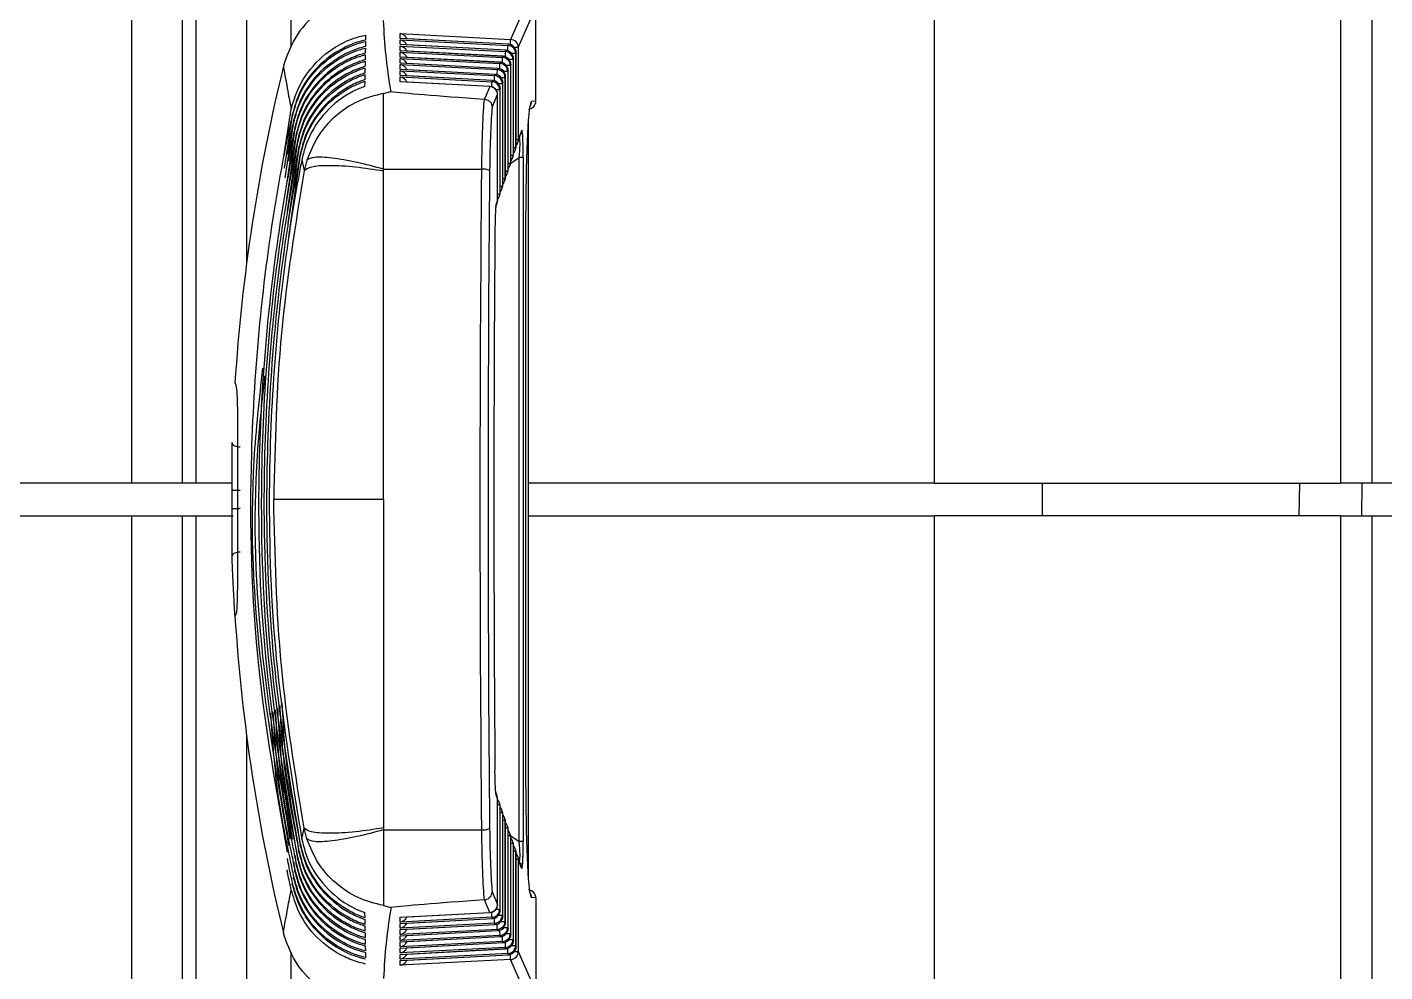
# Model space of a CAD drawing. Extents: x 17.1 to 113.1, y 3.8 to 84.5.
# Drawn here: x 26.634 to 28.306, y 35.275 to 36.438 of the extents above; entities that cross this region are included whole.
import ezdxf

# ---------------------------------------------------------------- set-up
doc = ezdxf.new("R2010")
doc.units = 0
doc.header["$MEASUREMENT"] = 0
doc.layers.add('OBJECT', color=7, linetype='CONTINUOUS')

msp = doc.modelspace()

# ---------------------------------------------------------------- linework, layer by layer
at = {"layer": 'OBJECT'}
for p, q in [((26.9045, 37.8159), (26.9045, 36.1473)), ((27.7511, 37.8159), (27.7511, 35.8765)), ((28.2511, 37.7214), (28.2511, 35.8765)), ((26.9593, 36.4131), (26.9593, 37.7065)), ((26.8425, 35.8765), (26.8425, 37.6363)), ((26.8251, 36.8641), (26.8251, 35.8765)), ((26.7632, 35.8765), (26.7632, 36.8442)), ((28.2904, 35.8765), (28.2904, 36.5321)), ((27.2511, 36.472), (27.2295, 36.4229)), ((27.239, 36.413), (27.2606, 36.4621)), ((27.2606, 36.347), (27.2606, 36.462)), ((27.0936, 36.43), (27.2295, 36.4229)), ((27.0936, 36.4241), (27.0936, 36.43)), ((27.2269, 36.4169), (27.0936, 36.4241)), ((27.0936, 36.4224), (27.2263, 36.4155)), ((27.0936, 36.4165), (27.0936, 36.4224)), ((27.2236, 36.4095), (27.0936, 36.4165)), ((27.0936, 36.4147), (27.223, 36.4081)), ((27.0936, 36.4088), (27.0936, 36.4147)), ((27.2203, 36.402), (27.0936, 36.4088)), ((27.2269, 36.417), (27.0948, 36.4241)), ((27.2236, 36.4095), (27.0948, 36.4165)), ((27.2204, 36.4021), (27.0948, 36.4089)), ((27.223, 36.4081), (27.2227, 36.4017)), ((27.223, 36.4081), (27.2236, 36.4095)), ((27.2236, 36.4095), (27.2236, 36.4095)), ((27.2263, 36.4155), (27.2269, 36.4169)), ((27.2269, 36.4169), (27.2269, 36.417)), ((27.239, 36.413), (27.2343, 36.413)), ((27.239, 36.413), (27.239, 36.2992)), ((27.0936, 36.4071), (27.2197, 36.4006)), ((27.0936, 36.4012), (27.0936, 36.4071)), ((27.2171, 36.3946), (27.0936, 36.4012)), ((27.0936, 36.3995), (27.2164, 36.3932)), ((27.0936, 36.3936), (27.0936, 36.3995)), ((27.2138, 36.3871), (27.0936, 36.3936)), ((27.0936, 36.3919), (27.2132, 36.3857)), ((27.0936, 36.386), (27.0936, 36.3919)), ((27.2171, 36.3947), (27.0948, 36.4012)), ((27.2138, 36.3872), (27.0948, 36.3936)), ((27.2164, 36.3932), (27.2171, 36.3946)), ((27.2171, 36.3946), (27.2171, 36.3947)), ((27.2197, 36.4006), (27.2203, 36.402)), ((27.2203, 36.402), (27.2204, 36.4021)), ((27.2325, 36.3981), (27.2278, 36.3981)), ((27.2298, 36.3921), (27.2292, 36.3907)), ((27.2298, 36.2724), (27.2298, 36.3921)), ((27.2298, 36.2724), (27.2298, 36.3921)), ((27.2298, 36.3921), (27.2298, 36.3921)), ((27.2357, 36.4056), (27.2311, 36.4056)), ((27.2331, 36.3995), (27.2325, 36.3981)), ((27.2325, 36.3981), (27.2325, 36.2802)), ((27.2331, 36.282), (27.2331, 36.3995)), ((27.2331, 36.282), (27.2331, 36.3995)), ((27.2331, 36.3995), (27.2331, 36.3995)), ((27.2363, 36.407), (27.2357, 36.4056)), ((27.2357, 36.4056), (27.2357, 36.2897)), ((27.2363, 36.2915), (27.2363, 36.407)), ((27.2364, 36.407), (27.2363, 36.407)), ((27.2364, 36.2915), (27.2364, 36.407)), ((26.9497, 36.3899), (26.9497, 36.3898)), ((27.2105, 36.3797), (27.0936, 36.386)), ((27.0936, 36.3843), (27.2099, 36.3783)), ((27.0936, 36.3784), (27.0936, 36.3843)), ((27.2072, 36.3723), (27.0936, 36.3784)), ((27.0936, 36.3767), (27.2066, 36.3708)), ((27.0936, 36.3708), (27.0936, 36.3767)), ((27.2105, 36.3798), (27.0948, 36.386)), ((27.2073, 36.3723), (27.0948, 36.3784)), ((27.2099, 36.3783), (27.2105, 36.3797)), ((27.2105, 36.3797), (27.2105, 36.3798)), ((27.2132, 36.3857), (27.2138, 36.3871)), ((27.2138, 36.3871), (27.2138, 36.3872)), ((27.2226, 36.3758), (27.218, 36.3758)), ((27.2259, 36.3833), (27.2213, 36.3833)), ((27.2233, 36.3772), (27.2226, 36.3758)), ((27.2226, 36.3758), (27.2226, 36.2516)), ((27.2233, 36.2534), (27.2233, 36.3772)), ((27.2233, 36.2534), (27.2233, 36.3772)), ((27.2233, 36.3772), (27.2233, 36.3772)), ((27.2292, 36.3907), (27.2245, 36.3907)), ((27.2265, 36.3847), (27.2259, 36.3833)), ((27.2259, 36.3833), (27.2259, 36.2611)), ((27.2265, 36.2629), (27.2265, 36.3847)), ((27.2265, 36.2629), (27.2265, 36.3847)), ((27.2265, 36.3847), (27.2265, 36.3847)), ((27.2292, 36.3907), (27.2292, 36.2706)), ((27.0731, 36.3565), (27.0822, 36.3588)), ((27.204, 36.3648), (27.0936, 36.3708)), ((27.204, 36.3649), (27.0948, 36.3708)), ((27.204, 36.3648), (27.1972, 36.3494)), ((27.204, 36.3649), (27.204, 36.3648)), ((27.2066, 36.3708), (27.2072, 36.3723)), ((27.2072, 36.3723), (27.2073, 36.3723)), ((27.2161, 36.3609), (27.2115, 36.3609)), ((27.2194, 36.3684), (27.2147, 36.3684)), ((27.2167, 36.3624), (27.2161, 36.3609)), ((27.2161, 36.3609), (27.2161, 36.2326)), ((27.2167, 36.2344), (27.2167, 36.3624)), ((27.2167, 36.2344), (27.2167, 36.3624)), ((27.2167, 36.3624), (27.2167, 36.3624)), ((27.22, 36.3698), (27.2194, 36.3684)), ((27.2194, 36.3684), (27.2194, 36.2421)), ((27.22, 36.2439), (27.22, 36.3698)), ((27.22, 36.2439), (27.22, 36.3698)), ((27.22, 36.3698), (27.22, 36.3698)), ((27.1972, 36.3494), (27.1968, 36.3494)), ((27.2067, 36.3397), (27.2134, 36.3549)), ((27.2134, 36.2249), (27.2134, 36.3549)), ((27.2135, 36.3549), (27.2134, 36.3549)), ((27.2135, 36.2249), (27.2135, 36.3549)), ((27.2606, 36.347), (27.2553, 36.3466)), ((27.2606, 36.347), (27.2606, 36.347)), ((26.9499, 36.2761), (26.9594, 36.3369)), ((26.951, 36.2644), (26.961, 36.3289)), ((26.9607, 36.3305), (26.961, 36.3289)), ((27.2514, 35.3888), (27.2514, 36.3242)), ((26.9521, 36.2523), (26.9626, 36.3209)), ((26.9531, 36.2397), (26.9642, 36.3129)), ((26.9623, 36.3225), (26.9626, 36.3209)), ((26.9639, 36.3145), (26.9642, 36.3129)), ((27.2429, 36.3104), (27.239, 36.2992)), ((26.9541, 36.2263), (26.9659, 36.3049)), ((26.955, 36.212), (26.9676, 36.2969)), ((26.9656, 36.3065), (26.9659, 36.3049)), ((26.9672, 36.2985), (26.9676, 36.2969)), ((27.2357, 36.2897), (27.2363, 36.2915)), ((27.2363, 36.2915), (27.2364, 36.2915)), ((27.239, 36.2992), (27.2364, 36.2992)), ((27.2385, 36.296), (27.2423, 36.3072)), ((26.9557, 36.1967), (26.9693, 36.2889)), ((26.9563, 36.1799), (26.971, 36.2809)), ((26.9689, 36.2905), (26.9693, 36.2889)), ((26.9706, 36.2825), (26.971, 36.2809)), ((26.9724, 36.2745), (26.9754, 36.2612)), ((26.9787, 36.2743), (26.9754, 36.2612)), ((27.2297, 36.2707), (27.24, 36.2774)), ((27.2298, 36.2802), (27.2325, 36.2802)), ((27.2319, 36.2769), (27.2325, 36.2787)), ((27.2325, 36.2802), (27.2331, 36.282)), ((27.2331, 36.2897), (27.2357, 36.2897)), ((27.2331, 36.282), (27.2331, 36.282)), ((27.2352, 36.2864), (27.2358, 36.2882)), ((27.24, 35.4355), (27.24, 36.2774)), ((27.245, 36.2774), (27.24, 36.2774)), ((27.245, 36.2774), (27.245, 35.4355)), ((27.0731, 36.2607), (27.0731, 36.2632)), ((27.0731, 36.2632), (27.1937, 36.2632)), ((27.2233, 36.2611), (27.2259, 36.2611)), ((27.2254, 36.2579), (27.226, 36.2597)), ((27.2259, 36.2611), (27.2265, 36.2629)), ((27.2265, 36.2706), (27.2292, 36.2706)), ((27.2265, 36.2629), (27.2265, 36.2629)), ((27.2287, 36.2674), (27.2293, 36.2692)), ((27.2292, 36.2706), (27.2298, 36.2724)), ((27.2298, 36.2724), (27.2298, 36.2724)), ((27.2167, 36.2421), (27.2194, 36.2421)), ((27.2188, 36.2388), (27.2195, 36.2407)), ((27.2194, 36.2421), (27.22, 36.2439)), ((27.22, 36.2516), (27.2226, 36.2516)), ((27.22, 36.2439), (27.22, 36.2439)), ((27.2221, 36.2483), (27.2227, 36.2502)), ((27.2226, 36.2516), (27.2233, 36.2534)), ((27.2233, 36.2534), (27.2233, 36.2534)), ((27.2134, 36.2249), (27.2118, 36.22)), ((27.2135, 36.2249), (27.2134, 36.2249)), ((27.2135, 36.2326), (27.2161, 36.2326)), ((27.2156, 36.2293), (27.2162, 36.2311)), ((27.2161, 36.2326), (27.2167, 36.2344)), ((27.2167, 36.2344), (27.2167, 36.2344)), ((27.2112, 36.2168), (27.2129, 36.2216)), ((27.2482, 35.5015), (27.2482, 36.2115)), ((27.2482, 35.5015), (27.2482, 36.2115)), ((27.2482, 36.2115), (27.2482, 36.2115)), ((26.8902, 35.9999), (26.8902, 35.9999)), ((26.7632, 35.8765), (26.5569, 35.8765)), ((26.8425, 35.8765), (26.8251, 35.8765)), ((27.7511, 35.8765), (27.2514, 35.8765)), ((27.8844, 35.8365), (27.8845, 35.8765)), ((28.2004, 35.8365), (28.2011, 35.8765)), ((28.2904, 35.8765), (28.2511, 35.8765)), ((28.2777, 35.8365), (28.278, 35.8765)), ((26.8866, 35.8687), (26.8866, 35.8687)), ((26.8866, 35.8443), (26.8866, 35.8443)), ((26.5569, 35.8365), (26.7632, 35.8365)), ((26.7632, 34.8688), (26.7632, 35.8365)), ((26.8251, 35.8365), (26.8251, 34.8488)), ((26.8251, 35.8365), (26.8425, 35.8365)), ((26.8425, 34.0767), (26.8425, 35.8365)), ((27.2514, 35.8365), (27.7511, 35.8365)), ((27.7511, 35.8365), (27.7511, 33.897)), ((28.2511, 35.8365), (28.2511, 33.9916)), ((28.2511, 35.8365), (28.2904, 35.8365)), ((28.2904, 35.1808), (28.2904, 35.8365)), ((26.8902, 35.7131), (26.8902, 35.7131)), ((26.9045, 35.5657), (26.9045, 33.897)), ((27.2129, 35.4913), (27.2112, 35.4962)), ((27.2134, 35.4881), (27.2118, 35.4929)), ((27.2482, 35.5015), (27.2482, 35.5015)), ((27.2134, 35.358), (27.2134, 35.4881)), ((27.2134, 35.4881), (27.2135, 35.4881)), ((27.2135, 35.358), (27.2135, 35.4881)), ((27.2161, 35.4804), (27.2135, 35.4804)), ((27.2162, 35.4818), (27.2156, 35.4837)), ((27.2161, 35.4804), (27.2161, 35.352)), ((27.2167, 35.4786), (27.2161, 35.4804)), ((27.2167, 35.3506), (27.2167, 35.4786)), ((27.2167, 35.3506), (27.2167, 35.4786)), ((27.2167, 35.4786), (27.2167, 35.4786)), ((27.2195, 35.4723), (27.2188, 35.4741)), ((27.2194, 35.4709), (27.2167, 35.4709)), ((27.2194, 35.4709), (27.2194, 35.3446)), ((27.22, 35.4691), (27.2194, 35.4709)), ((27.22, 35.3432), (27.22, 35.4691)), ((27.22, 35.3432), (27.22, 35.4691)), ((27.22, 35.4691), (27.22, 35.4691)), ((27.2226, 35.4614), (27.22, 35.4614)), ((27.2227, 35.4628), (27.2221, 35.4646)), ((27.2226, 35.4614), (27.2226, 35.3371)), ((27.2233, 35.4595), (27.2226, 35.4614)), ((27.2233, 35.3357), (27.2233, 35.4595)), ((27.2233, 35.3357), (27.2233, 35.4595)), ((27.2233, 35.4595), (27.2233, 35.4595)), ((27.226, 35.4533), (27.2254, 35.4551)), ((26.9724, 35.4385), (26.9754, 35.4518)), ((26.9787, 35.4386), (26.9754, 35.4518)), ((27.0731, 35.4522), (27.0731, 35.4498)), ((27.0731, 35.4498), (27.1937, 35.4498)), ((27.2259, 35.4518), (27.2233, 35.4518)), ((27.2259, 35.4518), (27.2259, 35.3297)), ((27.2265, 35.45), (27.2259, 35.4518)), ((27.2265, 35.3283), (27.2265, 35.45)), ((27.2265, 35.3283), (27.2265, 35.45)), ((27.2265, 35.45), (27.2265, 35.45)), ((27.2292, 35.4423), (27.2265, 35.4423)), ((27.2293, 35.4438), (27.2287, 35.4456)), ((27.2292, 35.4423), (27.2292, 35.3223)), ((27.2298, 35.4405), (27.2292, 35.4423)), ((27.2297, 35.4423), (27.24, 35.4355)), ((27.2298, 35.3209), (27.2298, 35.4405)), ((27.2298, 35.3209), (27.2298, 35.4405)), ((27.2298, 35.4405), (27.2298, 35.4405)), ((26.9689, 35.4225), (26.9693, 35.4241)), ((26.9706, 35.4305), (26.971, 35.4321)), ((27.2325, 35.4328), (27.2298, 35.4328)), ((27.2325, 35.4343), (27.2319, 35.436)), ((27.2325, 35.4328), (27.2325, 35.3148)), ((27.2331, 35.431), (27.2325, 35.4328)), ((27.2331, 35.3134), (27.2331, 35.431)), ((27.2331, 35.3134), (27.2331, 35.431)), ((27.2331, 35.431), (27.2331, 35.431)), ((27.2357, 35.4233), (27.2331, 35.4233)), ((27.2358, 35.4247), (27.2352, 35.4265)), ((27.2357, 35.4233), (27.2357, 35.3074)), ((27.2363, 35.4215), (27.2357, 35.4233)), ((27.2363, 35.306), (27.2363, 35.4215)), ((27.2364, 35.4215), (27.2363, 35.4215)), ((27.2364, 35.306), (27.2364, 35.4215)), ((27.245, 35.4355), (27.24, 35.4355)), ((26.962, 35.4108), (26.9639, 35.3984)), ((26.9637, 35.4188), (26.9656, 35.4064)), ((26.9656, 35.4064), (26.9659, 35.4081)), ((26.9672, 35.4144), (26.9676, 35.4161)), ((27.2364, 35.4137), (27.239, 35.4137)), ((27.2423, 35.4058), (27.2385, 35.417)), ((27.239, 35.4137), (27.239, 35.2999)), ((27.2429, 35.4025), (27.239, 35.4137)), ((27.2422, 35.4061), (27.2422, 35.4089)), ((26.9623, 35.3904), (26.9626, 35.392)), ((26.9639, 35.3984), (26.9642, 35.4001)), ((26.9607, 35.3824), (26.961, 35.384)), ((27.2067, 35.3733), (27.2134, 35.358)), ((27.0731, 35.3565), (27.0822, 35.3541)), ((27.1972, 35.3636), (27.1968, 35.3635)), ((27.204, 35.3481), (27.1972, 35.3636)), ((27.2134, 35.358), (27.2135, 35.358)), ((27.2606, 35.3659), (27.2553, 35.3664)), ((27.2606, 35.3659), (27.2606, 35.2509)), ((27.2606, 35.3659), (27.2606, 35.3659)), ((27.0936, 35.3422), (27.204, 35.3481)), ((27.0936, 35.3363), (27.0936, 35.3422)), ((27.2066, 35.3421), (27.0936, 35.3363)), ((27.0936, 35.3346), (27.2072, 35.3407)), ((27.0948, 35.3422), (27.204, 35.3481)), ((27.0948, 35.3346), (27.2073, 35.3406)), ((27.204, 35.3481), (27.204, 35.3481)), ((27.2072, 35.3407), (27.2066, 35.3421)), ((27.2073, 35.3406), (27.2072, 35.3407)), ((27.2115, 35.352), (27.2161, 35.352)), ((27.2147, 35.3446), (27.2194, 35.3446)), ((27.2161, 35.352), (27.2167, 35.3506)), ((27.2167, 35.3506), (27.2167, 35.3506)), ((27.2194, 35.3446), (27.22, 35.3432)), ((27.22, 35.3432), (27.22, 35.3432)), ((26.9497, 35.323), (26.9497, 35.3232)), ((27.2099, 35.3347), (27.0936, 35.3287)), ((27.0936, 35.3287), (27.0936, 35.3346)), ((27.0936, 35.327), (27.2105, 35.3333)), ((27.2132, 35.3272), (27.0936, 35.3211)), ((27.0936, 35.3211), (27.0936, 35.327)), ((27.0936, 35.3193), (27.2138, 35.3258)), ((27.0948, 35.3269), (27.2105, 35.3332)), ((27.0948, 35.3193), (27.2138, 35.3257)), ((27.2105, 35.3333), (27.2099, 35.3347)), ((27.2105, 35.3332), (27.2105, 35.3333)), ((27.2138, 35.3258), (27.2132, 35.3272)), ((27.2138, 35.3257), (27.2138, 35.3258)), ((27.218, 35.3371), (27.2226, 35.3371)), ((27.2213, 35.3297), (27.2259, 35.3297)), ((27.2226, 35.3371), (27.2233, 35.3357)), ((27.2233, 35.3357), (27.2233, 35.3357)), ((27.2245, 35.3223), (27.2292, 35.3223)), ((27.2259, 35.3297), (27.2265, 35.3283)), ((27.2265, 35.3283), (27.2265, 35.3283)), ((27.2292, 35.3223), (27.2298, 35.3209)), ((27.2164, 35.3198), (27.0936, 35.3134)), ((27.0936, 35.3134), (27.0936, 35.3193)), ((27.0936, 35.3117), (27.2171, 35.3184)), ((27.2197, 35.3123), (27.0936, 35.3058)), ((27.0936, 35.3058), (27.0936, 35.3117)), ((27.0936, 35.3041), (27.2203, 35.3109)), ((27.223, 35.3049), (27.0936, 35.2982)), ((27.0948, 35.3117), (27.2171, 35.3183)), ((27.0948, 35.3041), (27.2204, 35.3109)), ((27.2171, 35.3184), (27.2164, 35.3198)), ((27.2171, 35.3183), (27.2171, 35.3184)), ((27.2203, 35.3109), (27.2197, 35.3123)), ((27.2204, 35.3109), (27.2203, 35.3109)), ((27.2236, 35.3035), (27.223, 35.3049)), ((27.2278, 35.3148), (27.2325, 35.3148)), ((27.2298, 35.3209), (27.2298, 35.3209)), ((27.2311, 35.3074), (27.2357, 35.3074)), ((27.2325, 35.3148), (27.2331, 35.3134)), ((27.2331, 35.3134), (27.2331, 35.3134)), ((27.2357, 35.3074), (27.2363, 35.306)), ((27.2363, 35.306), (27.2364, 35.306)), ((26.9593, 34.0065), (26.9593, 35.2996)), ((27.0936, 35.2982), (27.0936, 35.3041)), ((27.0936, 35.2965), (27.2236, 35.3035)), ((27.2263, 35.2975), (27.0936, 35.2906)), ((27.0936, 35.2906), (27.0936, 35.2965)), ((27.0936, 35.2889), (27.2269, 35.2961)), ((27.2295, 35.29), (27.0936, 35.283)), ((27.0936, 35.283), (27.0936, 35.2889)), ((27.0948, 35.2965), (27.2236, 35.3034)), ((27.0948, 35.2889), (27.2269, 35.296)), ((27.2236, 35.3034), (27.2236, 35.3035)), ((27.2269, 35.2961), (27.2263, 35.2975)), ((27.2269, 35.296), (27.2269, 35.2961)), ((27.2511, 35.241), (27.2295, 35.29)), ((27.2343, 35.2999), (27.239, 35.2999)), ((27.239, 35.2999), (27.2606, 35.2509))]:
    msp.add_line(p, q, dxfattribs=at)
for centre, radius, start, end in [((27.2224, 36.398), 0.01, 0.5788, 86.7647), ((27.2231, 36.3995), 0.01, 0, 86.9163), ((27.223, 36.3994), 0.01, 0.5762, 86.7673), ((26.9273, 36.4244), 0.2991, 357.0619, 358.2874), ((27.2257, 36.4055), 0.01, 0.5779, 86.7656), ((27.2264, 36.407), 0.01, 0, 86.9163), ((27.2263, 36.4069), 0.01, 0.5779, 86.7656), ((26.835, 36.4358), 0.3948, 357.2086, 358.1383), ((27.229, 36.4129), 0.01, 0.5762, 86.769), ((26.996, 36.3989), 0.2205, 356.8473, 358.5037), ((27.2159, 36.3832), 0.01, 0.5788, 86.7656), ((27.2165, 36.3847), 0.01, 0, 86.9163), ((27.2165, 36.3846), 0.01, 0.5762, 86.7673), ((26.8539, 36.4123), 0.366, 357.1761, 358.1753), ((27.2192, 36.3906), 0.01, 0.5779, 86.7656), ((27.2198, 36.392), 0.01, 0.5779, 86.7656), ((27.2198, 36.3921), 0.01, 0, 86.9163), ((29.1356, 35.8565), 2.25, 166.2899, 176.3463), ((26.9883, 36.3841), 0.2216, 356.8544, 358.4984), ((27.2093, 36.3683), 0.01, 0.5796, 86.7647), ((27.21, 36.3698), 0.01, 0, 86.9163), ((27.21, 36.3697), 0.01, 0.5762, 86.7673), ((26.9911, 36.3916), 0.2222, 356.8541, 358.4964), ((27.2126, 36.3757), 0.01, 0.5779, 86.7656), ((27.2133, 36.3772), 0.01, 0, 86.9163), ((27.2132, 36.3771), 0.01, 0.5779, 86.7656), ((27.2035, 36.3549), 0.01, 0, 86.9163), ((27.2034, 36.3548), 0.01, 0.5779, 86.7656), ((26.9849, 36.3767), 0.2218, 356.8557, 358.4969), ((27.2061, 36.3608), 0.01, 0.5762, 86.7673), ((27.2067, 36.3623), 0.01, 0.5779, 86.7656), ((27.2067, 36.3624), 0.01, 0, 86.9163), ((27.2506, 36.347), 0.01, 275, 0), ((27.2452, 36.3466), 0.01, 322.3666, 0.0237), ((27.2331, 36.3104), 0.00975, 341.0134, 0.4761), ((27.2264, 36.2915), 0.01, 341.0172, 0), ((27.2266, 36.2914), 0.00976, 341.0223, 0.4722), ((27.229, 36.2992), 0.01, 317.2005, 341.0172), ((27.2293, 36.2991), 0.00976, 341.0237, 0.4709), ((27.2225, 36.2802), 0.01, 317.2514, 341.0172), ((27.2227, 36.2801), 0.00976, 341.0237, 0.4709), ((27.2231, 36.282), 0.01, 341.0172, 0), ((27.2233, 36.2819), 0.00976, 341.0237, 0.4725), ((27.2257, 36.2897), 0.01, 317.226, 341.0172), ((27.226, 36.2896), 0.00976, 341.0237, 0.4725), ((27.1957, 36.2462), 0.0171, 62.4533, 97.0276), ((27.2159, 36.2611), 0.01, 317.3024, 341.0172), ((27.2162, 36.261), 0.00976, 341.0237, 0.4709), ((27.2165, 36.2629), 0.01, 341.0172, 0), ((27.2168, 36.2629), 0.00976, 341.0237, 0.4709), ((27.2192, 36.2706), 0.01, 317.2769, 341.0172), ((27.2194, 36.2706), 0.00976, 341.0276, 0.4686), ((27.2198, 36.2724), 0.01, 341.0172, 0), ((27.22, 36.2724), 0.00976, 341.0223, 0.4722), ((27.2096, 36.242), 0.00975, 341.0134, 0.4761), ((27.21, 36.2439), 0.01, 341.0172, 0), ((27.2102, 36.2438), 0.00976, 341.0237, 0.4709), ((27.2126, 36.2516), 0.01, 317.3279, 341.0172), ((27.2129, 36.2515), 0.00976, 341.0223, 0.4722), ((27.2133, 36.2534), 0.01, 341.0172, 0), ((27.2135, 36.2533), 0.00976, 341.0223, 0.4722), ((27.2035, 36.2249), 0.01, 341.0172, 0), ((27.2037, 36.2248), 0.00976, 341.0237, 0.4709), ((27.2061, 36.2326), 0.01, 317.3789, 341.0172), ((27.2063, 36.2325), 0.00976, 341.0223, 0.4722), ((27.2067, 36.2344), 0.01, 341.0172, 0), ((27.207, 36.2343), 0.00976, 341.0276, 0.4686), ((27.2094, 36.2421), 0.01, 317.3534, 341.0172), ((27.202, 36.2199), 0.00976, 341.0223, 0.4722), ((29.1356, 35.8565), 2.25, 183.6537, 193.7101), ((27.202, 35.493), 0.00976, 359.5278, 18.9777), ((27.2035, 35.4881), 0.01, 0, 18.9828), ((27.2037, 35.4882), 0.00976, 359.5291, 18.9763), ((27.2061, 35.4804), 0.01, 18.9828, 42.6211), ((27.2063, 35.4805), 0.00976, 359.5278, 18.9777), ((27.2067, 35.4786), 0.01, 0, 18.9828), ((27.207, 35.4786), 0.00976, 359.5275, 18.9763), ((27.2094, 35.4709), 0.01, 18.9828, 42.6466), ((27.2096, 35.471), 0.00975, 359.5239, 18.9866), ((27.21, 35.4691), 0.01, 0, 18.9828), ((27.2102, 35.4691), 0.00976, 359.5291, 18.9763), ((27.2126, 35.4614), 0.01, 18.9828, 42.6721), ((27.2129, 35.4614), 0.00976, 359.5275, 18.9763), ((27.2133, 35.4595), 0.01, 0, 18.9828), ((27.2135, 35.4596), 0.00976, 359.5275, 18.9763), ((27.2159, 35.4518), 0.01, 18.9828, 42.6976), ((27.2162, 35.4519), 0.00976, 359.5291, 18.9763), ((27.1957, 35.4667), 0.0171, 262.9724, 297.5467), ((27.2165, 35.45), 0.01, 0, 18.9828), ((27.2168, 35.4501), 0.00976, 359.5291, 18.9763), ((27.2192, 35.4423), 0.01, 18.9828, 42.7231), ((27.2194, 35.4424), 0.00976, 359.5275, 18.9763), ((27.2198, 35.4405), 0.01, 0, 18.9828), ((27.22, 35.4406), 0.00976, 359.5314, 18.9724), ((27.2225, 35.4328), 0.01, 18.9828, 42.7486), ((27.2227, 35.4329), 0.00976, 359.5291, 18.9763), ((27.2231, 35.431), 0.01, 0, 18.9828), ((27.2233, 35.4311), 0.00976, 359.5291, 18.9763), ((27.2257, 35.4233), 0.01, 18.9828, 42.774), ((27.226, 35.4234), 0.00976, 359.5275, 18.9763), ((27.2264, 35.4215), 0.01, 0, 18.9828), ((27.2266, 35.4216), 0.00976, 359.5278, 18.9777), ((27.229, 35.4137), 0.01, 18.9828, 42.7995), ((27.2293, 35.4138), 0.00976, 359.5278, 18.9777), ((27.2331, 35.4026), 0.00975, 359.5239, 18.9866), ((27.2506, 35.3659), 0.01, 0, 85), ((27.2452, 35.3664), 0.01, 359.9763, 37.6334), ((27.2035, 35.358), 0.01, 273.0837, 0), ((27.2034, 35.3581), 0.01, 273.2371, 359.4211), ((26.9849, 35.3363), 0.2218, 1.503, 3.1442), ((27.2061, 35.3521), 0.01, 273.2317, 359.4231), ((27.2067, 35.3507), 0.01, 273.2317, 359.4231), ((27.2067, 35.3506), 0.01, 273.0837, 0), ((26.9882, 35.3289), 0.2217, 1.502, 3.1453), ((27.2093, 35.3447), 0.01, 273.2312, 359.4228), ((27.21, 35.3432), 0.01, 273.0837, 0), ((27.21, 35.3433), 0.01, 273.2317, 359.4231), ((26.9911, 35.3214), 0.2221, 1.5034, 3.1458), ((27.2126, 35.3372), 0.01, 273.2317, 359.4231), ((27.2133, 35.3357), 0.01, 273.0837, 0), ((27.2132, 35.3358), 0.01, 273.2371, 359.4211), ((26.996, 35.314), 0.2206, 1.4967, 3.1527), ((27.2159, 35.3298), 0.01, 273.2303, 359.4237), ((27.2165, 35.3283), 0.01, 273.0837, 0), ((27.2165, 35.3284), 0.01, 273.2371, 359.4211), ((27.2192, 35.3224), 0.01, 273.2371, 359.4211), ((26.9596, 35.305), 0.2602, 1.6216, 3.0271), ((27.2198, 35.321), 0.01, 273.2317, 359.4231), ((27.2198, 35.3209), 0.01, 273.0837, 0), ((28.0116, 35.3401), 0.7894, 182.0936, 182.5574), ((27.2224, 35.3149), 0.01, 273.2326, 359.4222), ((27.2231, 35.3134), 0.01, 273.0837, 0), ((27.223, 35.3135), 0.01, 273.2317, 359.4231), ((27.2257, 35.3075), 0.01, 273.2371, 359.4211), ((27.2264, 35.306), 0.01, 273.0837, 0), ((27.2263, 35.3061), 0.01, 273.2371, 359.4211), ((26.9422, 35.2891), 0.2842, 1.6804, 2.9704), ((27.0058, 35.2841), 0.2238, 1.5066, 3.1464), ((27.229, 35.3), 0.01, 273.2317, 359.4231)]:
    msp.add_arc(centre, radius, start, end, dxfattribs=at)
for centre, major_axis, ratio, start_param, end_param in [((27.0931, 36.4201), (-0.00731, 0.0077), 0.885668, 4.382844, 5.410602), ((27.0931, 36.4124), (-0.00731, 0.0077), 0.885668, 4.382844, 5.410602), ((27.0931, 36.4048), (-0.00731, 0.0077), 0.885668, 4.382844, 5.410602), ((27.0931, 36.3972), (-0.00731, 0.0077), 0.885668, 4.382844, 5.410602), ((27.0931, 36.3896), (-0.00731, 0.0077), 0.885668, 4.382844, 5.410602), ((27.0931, 36.382), (-0.00731, 0.0077), 0.885668, 4.382844, 5.410602), ((27.0931, 36.3744), (-0.00731, 0.0077), 0.885668, 4.382844, 5.410602), ((27.0931, 36.3668), (-0.00731, 0.0077), 0.885668, 4.382844, 5.410602), ((29.3628, 36.2415), (2.2897, -0.1191), 0.00637, 3.231059, 3.472172), ((27.1994, 36.2415), (0, 0.12), 0.048402, 0.452421, 1.389042), ((27.2553, 36.2111), (0, 0.1355), 0.052561, 0.00459, 1.56779), ((27.2094, 36.2415), (0, 0.11), 0.052802, 0.467509, 1.389042), ((27.2425, 36.2628), (0.0008, 0.0482), 0.049658, 5.022693, 6.434219), ((27.2325, 36.2628), (0.0068, 0.04), 0.131783, 5.110715, 6.047878), ((27.31, 35.8565), (0, 2.25), 0.052568, 1.389042, 1.75255), ((27.32, 35.8565), (0, 2.24), 0.052802, 1.389042, 1.75255), ((27.3235, 35.8565), (0, 2.1693), 0.052827, 1.416282, 1.725311), ((26.8788, 35.8565), (0, 0.1429), 0.054262, 4.626976, 4.797802), ((27.2553, 35.5019), (0, 0.1355), 0.052561, 1.573802, 3.137003), ((27.1994, 35.4715), (0, 0.12), 0.048402, 1.75255, 2.689171), ((27.2094, 35.4715), (0, 0.11), 0.052802, 1.75255, 2.674084), ((27.2325, 35.4502), (-0.0068, 0.04), 0.131783, 3.829134, 4.314063), ((27.2425, 35.4502), (-0.0008, 0.0482), 0.049658, 2.990559, 4.402085), ((27.2325, 35.4502), (-0.0068, 0.04), 0.131783, 3.3769, 3.829134), ((29.3628, 35.4715), (2.2897, 0.1191), 0.00637, 2.811013, 3.052126), ((27.0931, 35.3462), (0.00731, 0.0077), 0.885668, 4.014175, 5.041934), ((27.0931, 35.3386), (0.00731, 0.0077), 0.885668, 4.014175, 5.041934), ((27.0931, 35.331), (0.00731, 0.0077), 0.885668, 4.014175, 5.041934), ((27.0931, 35.3234), (0.00731, 0.0077), 0.885668, 4.014175, 5.041934), ((27.0931, 35.3157), (0.00731, 0.0077), 0.885668, 4.014175, 5.041934), ((27.0931, 35.3081), (0.00731, 0.0077), 0.885668, 4.014175, 5.041934), ((27.0931, 35.3005), (0.00731, 0.0077), 0.885668, 4.014175, 5.041934), ((27.0931, 35.2929), (0.00731, 0.0077), 0.885668, 4.014175, 5.041934)]:
    msp.add_ellipse(centre, major_axis=major_axis, ratio=ratio, start_param=start_param, end_param=end_param, dxfattribs=at)
for points, knots in [([(27.0659, 36.4815), (27.0524, 36.4801), (27.0255, 36.4774), (26.9899, 36.4566), (26.9625, 36.4269), (26.9539, 36.402), (26.9497, 36.3899)], [0, 0, 0, 0, 0.253583, 0.507165, 0.760847, 1, 1, 1, 1]), ([(27.0822, 36.3588), (27.0821, 36.3595), (27.0815, 36.363), (27.0793, 36.3778), (27.0753, 36.4062), (27.0739, 36.4317), (27.0731, 36.446)], [0, 0, 0, 0, 0.024148, 0.120739, 0.507103, 1, 1, 1, 1]), ([(26.9594, 36.3369), (26.9612, 36.3434), (26.9666, 36.3629), (26.985, 36.3921), (27.0134, 36.4151), (27.0369, 36.425), (27.0483, 36.4277), (27.051, 36.4283)], [0, 0, 0, 0, 0.147377, 0.444496, 0.741155, 0.940222, 1, 1, 1, 1]), ([(27.051, 36.4283), (27.051, 36.4275), (27.0509, 36.4254), (27.0509, 36.4233), (27.0509, 36.4221)], [0, 0, 0, 0, 0.412558, 1, 1, 1, 1]), ([(27.0509, 36.4221), (27.0483, 36.4215), (27.0392, 36.4192), (27.0179, 36.4106), (26.9905, 36.3905), (26.9694, 36.3606), (26.9632, 36.3391), (26.9607, 36.3305)], [0, 0, 0, 0, 0.059552, 0.208065, 0.505163, 0.802607, 1, 1, 1, 1]), ([(26.961, 36.3289), (26.9628, 36.3354), (26.9681, 36.3549), (26.9864, 36.3841), (27.0144, 36.4069), (27.0373, 36.4169), (27.0482, 36.4197), (27.0508, 36.4203)], [0, 0, 0, 0, 0.148954, 0.44926, 0.7491, 0.940503, 1, 1, 1, 1]), ([(27.0507, 36.4141), (27.0482, 36.4134), (27.0392, 36.411), (27.0181, 36.4021), (26.9909, 36.3816), (26.9705, 36.3518), (26.9646, 36.3307), (26.9623, 36.3225)], [0, 0, 0, 0, 0.059276, 0.209422, 0.509832, 0.8106, 1, 1, 1, 1]), ([(26.9626, 36.3209), (26.9644, 36.3274), (26.9696, 36.3469), (26.9878, 36.3762), (27.0154, 36.3988), (27.0377, 36.4087), (27.0481, 36.4116), (27.0507, 36.4123)], [0, 0, 0, 0, 0.150604, 0.454245, 0.75741, 0.940779, 1, 1, 1, 1]), ([(27.0507, 36.4123), (27.0507, 36.4114), (27.0506, 36.4093), (27.0506, 36.4072), (27.0506, 36.406)], [0, 0, 0, 0, 0.412499, 1, 1, 1, 1]), ([(27.0508, 36.4203), (27.0508, 36.4195), (27.0508, 36.4174), (27.0507, 36.4153), (27.0507, 36.4141)], [0, 0, 0, 0, 0.412524, 1, 1, 1, 1]), ([(27.0506, 36.406), (27.0481, 36.4053), (27.0391, 36.4027), (27.0182, 36.3936), (26.9914, 36.3726), (26.9717, 36.3429), (26.966, 36.3222), (26.9639, 36.3145)], [0, 0, 0, 0, 0.059002, 0.210856, 0.514734, 0.818981, 1, 1, 1, 1]), ([(26.9642, 36.3129), (26.966, 36.3194), (26.9711, 36.3389), (26.9892, 36.3683), (27.0164, 36.3907), (27.0382, 36.4006), (27.048, 36.4034), (27.0505, 36.4042)], [0, 0, 0, 0, 0.1523344, 0.4594619, 0.7661097, 0.9410542, 1, 1, 1, 1]), ([(27.0504, 36.3979), (27.048, 36.3971), (27.0391, 36.3944), (27.0184, 36.385), (26.9919, 36.3636), (26.9729, 36.334), (26.9675, 36.3138), (26.9656, 36.3065)], [0, 0, 0, 0, 0.058731, 0.2123738, 0.5198871, 0.8277773, 1, 1, 1, 1]), ([(26.9659, 36.3049), (26.9676, 36.3114), (26.9727, 36.3309), (26.9907, 36.3604), (27.0174, 36.3826), (27.0386, 36.3924), (27.0479, 36.3953), (27.0504, 36.396)], [0, 0, 0, 0, 0.1541423, 0.4649258, 0.7752225, 0.9413265, 1, 1, 1, 1]), ([(27.0504, 36.396), (27.0504, 36.3952), (27.0503, 36.393), (27.0503, 36.3909), (27.0502, 36.3897)], [0, 0, 0, 0, 0.41243, 1, 1, 1, 1]), ([(27.0505, 36.4042), (27.0505, 36.4033), (27.0505, 36.4012), (27.0504, 36.3991), (27.0504, 36.3979)], [0, 0, 0, 0, 0.4124608, 1, 1, 1, 1]), ([(26.9497, 36.3898), (26.9515, 36.3795), (26.9546, 36.3619), (26.958, 36.3443), (26.9594, 36.3369)], [0, 0, 0, 0, 0.58145, 1, 1, 1, 1]), ([(27.0502, 36.3897), (27.0479, 36.3889), (27.0391, 36.3861), (27.0186, 36.3764), (26.9923, 36.3546), (26.9741, 36.3251), (26.969, 36.3053), (26.9672, 36.2985)], [0, 0, 0, 0, 0.058463, 0.213982, 0.525308, 0.837022, 1, 1, 1, 1]), ([(26.9676, 36.2969), (26.9692, 36.3034), (26.9743, 36.323), (26.9922, 36.3524), (27.0185, 36.3744), (27.039, 36.3842), (27.0478, 36.3871), (27.0502, 36.3879)], [0, 0, 0, 0, 0.1560423, 0.4706588, 0.7847806, 0.9415952, 1, 1, 1, 1]), ([(27.0501, 36.3815), (27.0477, 36.3807), (27.0391, 36.3777), (27.0187, 36.3677), (26.9929, 36.3455), (26.9754, 36.3162), (26.9705, 36.2968), (26.9689, 36.2905)], [0, 0, 0, 0, 0.058197, 0.215686, 0.531014, 0.846742, 1, 1, 1, 1]), ([(26.9693, 36.2889), (26.9709, 36.2954), (26.9759, 36.315), (26.9937, 36.3445), (27.0195, 36.3662), (27.0395, 36.376), (27.0477, 36.3788), (27.05, 36.3796)], [0, 0, 0, 0, 0.158036, 0.476676, 0.794816, 0.941862, 1, 1, 1, 1]), ([(27.05, 36.3796), (27.05, 36.3788), (27.05, 36.3766), (27.0499, 36.3745), (27.0499, 36.3732)], [0, 0, 0, 0, 0.412358, 1, 1, 1, 1]), ([(27.0502, 36.3879), (27.0502, 36.387), (27.0502, 36.3849), (27.0501, 36.3827), (27.0501, 36.3815)], [0, 0, 0, 0, 0.412395, 1, 1, 1, 1]), ([(27.0499, 36.3732), (27.0476, 36.3724), (27.0391, 36.3693), (27.0189, 36.359), (26.9934, 36.3364), (26.9767, 36.3072), (26.9721, 36.2883), (26.9706, 36.2825)], [0, 0, 0, 0, 0.057936, 0.217495, 0.53703, 0.856976, 1, 1, 1, 1]), ([(26.971, 36.2809), (26.9726, 36.2874), (26.9775, 36.307), (26.9952, 36.3366), (27.0206, 36.3581), (27.04, 36.3678), (27.0476, 36.3705), (27.0499, 36.3714)], [0, 0, 0, 0, 0.1601304, 0.4830013, 0.8053634, 0.9421246, 1, 1, 1, 1]), ([(27.0498, 36.3649), (27.0475, 36.3641), (27.039, 36.3609), (27.0191, 36.3502), (26.994, 36.3272), (26.978, 36.2982), (26.9737, 36.2798), (26.9724, 36.2745)], [0, 0, 0, 0, 0.0576778, 0.2194144, 0.5433771, 0.8677647, 1, 1, 1, 1]), ([(27.0499, 36.3714), (27.0499, 36.3705), (27.0498, 36.3683), (27.0498, 36.3662), (27.0498, 36.3649)], [0, 0, 0, 0, 0.412318, 1, 1, 1, 1]), ([(27.0731, 36.3565), (27.0624, 36.3538), (27.041, 36.3483), (27.0134, 36.3296), (26.9911, 36.3049), (26.9828, 36.2845), (26.9787, 36.2743)], [0, 0, 0, 0, 0.2499997, 0.4999993, 0.7500001, 1, 1, 1, 1]), ([(27.0731, 36.2632), (27.0731, 36.2738), (27.0731, 36.2952), (27.0731, 36.3225), (27.0731, 36.3445), (27.0731, 36.3525), (27.0731, 36.3565)], [0, 0, 0, 0, 0.250001, 0.499999, 0.750001, 1, 1, 1, 1]), ([(27.1972, 36.3494), (27.1983, 36.3492), (27.2005, 36.3489), (27.2034, 36.3471), (27.2056, 36.3445), (27.2065, 36.342), (27.2067, 36.3403), (27.2067, 36.3398), (27.2067, 36.3397)], [0, 0, 0, 0, 0.219285, 0.43851, 0.65924, 0.882982, 0.985818, 1, 1, 1, 1]), ([(26.9607, 36.3305), (26.9593, 36.324), (26.9523, 36.2914), (26.9262, 36.1536), (26.9051, 35.9319), (26.9119, 35.6595), (26.941, 35.4974), (26.9545, 35.4223)], [0, 0, 0, 0, 0.0218717, 0.1093729, 0.4602325, 0.7501041, 1, 1, 1, 1]), ([(26.9623, 36.3225), (26.9609, 36.316), (26.9579, 36.3023), (26.9555, 36.2885), (26.9542, 36.2813)], [0, 0, 0, 0, 0.476166, 1, 1, 1, 1]), ([(26.9639, 36.3145), (26.9625, 36.308), (26.9596, 36.2943), (26.9572, 36.2805), (26.9559, 36.2733)], [0, 0, 0, 0, 0.476005, 1, 1, 1, 1]), ([(26.9656, 36.3065), (26.9642, 36.3), (26.9576, 36.2673), (26.9329, 36.1292), (26.9148, 35.9153), (26.923, 35.6568), (26.9487, 35.508), (26.9607, 35.4384)], [0, 0, 0, 0, 0.022897, 0.114498, 0.481806, 0.75776, 1, 1, 1, 1]), ([(26.9672, 36.2985), (26.9659, 36.292), (26.9594, 36.2593), (26.9351, 36.1211), (26.9179, 35.9097), (26.9274, 35.6461), (26.9539, 35.4919), (26.9672, 35.4144)], [0, 0, 0, 0, 0.022484, 0.112433, 0.473117, 0.735079, 1, 1, 1, 1]), ([(26.9689, 36.2905), (26.9676, 36.284), (26.9612, 36.2513), (26.9374, 36.113), (26.9211, 35.9042), (26.931, 35.6461), (26.9563, 35.4973), (26.9689, 35.4225)], [0, 0, 0, 0, 0.022904, 0.114532, 0.481954, 0.739618, 1, 1, 1, 1]), ([(26.9706, 36.2825), (26.9694, 36.2759), (26.963, 36.2432), (26.9398, 36.1048), (26.9244, 35.8987), (26.9346, 35.6461), (26.9586, 35.5026), (26.9706, 35.4305)], [0, 0, 0, 0, 0.023339, 0.11671, 0.491124, 0.744318, 1, 1, 1, 1]), ([(26.9724, 36.2745), (26.9711, 36.2679), (26.9649, 36.2352), (26.9421, 36.0967), (26.9277, 35.8932), (26.9382, 35.6461), (26.961, 35.5079), (26.9724, 35.4385)], [0, 0, 0, 0, 0.023792, 0.118973, 0.500646, 0.749188, 1, 1, 1, 1]), ([(27.0731, 36.2632), (27.062, 36.2661), (27.0389, 36.2723), (27.0086, 36.2774), (26.9862, 36.2785), (26.9811, 36.2757), (26.9787, 36.2743)], [0, 0, 0, 0, 0.241561, 0.5, 0.758437, 1, 1, 1, 1]), ([(26.9754, 36.2612), (26.9645, 36.1946), (26.9426, 36.0606), (26.9394, 35.9249), (26.9378, 35.8565)], [0, 0, 0, 0, 0.496376, 1, 1, 1, 1]), ([(27.0731, 36.2607), (27.0614, 36.2625), (27.0371, 36.2663), (27.0052, 36.268), (26.9822, 36.2665), (26.9776, 36.2629), (26.9754, 36.2612)], [0, 0, 0, 0, 0.2411708, 0.4999999, 0.7588284, 1, 1, 1, 1]), ([(27.0731, 35.8565), (27.0731, 35.9243), (27.0731, 36.0599), (27.0731, 36.1938), (27.0731, 36.2607)], [0, 0, 0, 0, 0.5, 1, 1, 1, 1]), ([(27.2118, 36.22), (27.2116, 36.2191), (27.2112, 36.2172), (27.2107, 36.2098), (27.2104, 36.2005), (27.2103, 36.1936), (27.2102, 36.1903)], [0, 0, 0, 0, 0.2618794, 0.5244054, 0.7764165, 1, 1, 1, 1]), ([(26.9241, 36.0181), (26.9199, 35.9804), (26.9063, 35.8575), (26.9166, 35.6594), (26.9437, 35.5027), (26.9562, 35.4304)], [0, 0, 0, 0, 0.192414, 0.627432, 1, 1, 1, 1]), ([(26.9267, 36.0088), (26.9227, 35.9715), (26.9098, 35.8516), (26.9202, 35.6594), (26.946, 35.508), (26.9578, 35.4384)], [0, 0, 0, 0, 0.1963156, 0.6306229, 1, 1, 1, 1]), ([(26.8902, 35.9999), (26.8909, 35.9983), (26.8924, 35.9953), (26.8932, 35.9709), (26.8933, 35.9349), (26.8931, 35.8896), (26.8931, 35.8406), (26.8932, 35.7933), (26.8933, 35.7531), (26.8927, 35.7248), (26.8915, 35.7139), (26.8904, 35.7133), (26.8902, 35.7131)], [0, 0, 0, 0, 0.106547, 0.213092, 0.319763, 0.426916, 0.534499, 0.642268, 0.74996, 0.857311, 0.964156, 1, 1, 1, 1]), ([(26.8866, 35.8687), (26.8866, 35.8847), (26.8866, 35.905), (26.8867, 35.923), (26.8867, 35.9268)], [0, 0, 0, 0, 0.7918121, 1, 1, 1, 1]), ([(26.8867, 35.9262), (26.8868, 35.9257), (26.887, 35.9246), (26.8886, 35.9231), (26.8911, 35.9219), (26.8937, 35.9213), (26.8955, 35.9212), (26.8962, 35.9212), (26.8965, 35.9211)], [0, 0, 0, 0, 0.21496, 0.429908, 0.644872, 0.859843, 0.951432, 1, 1, 1, 1]), ([(26.8251, 35.8765), (26.8241, 35.8765), (26.822, 35.8765), (26.8103, 35.8765), (26.7939, 35.8765), (26.7771, 35.8765), (26.7667, 35.8765), (26.7632, 35.8765)], [0, 0, 0, 0, 0.222101, 0.4442, 0.666298, 0.88839, 1, 1, 1, 1]), ([(26.8861, 35.8765), (26.8854, 35.8765), (26.8778, 35.8765), (26.8651, 35.8765), (26.8509, 35.8765), (26.844, 35.8765), (26.8429, 35.8765), (26.8425, 35.8765)], [0, 0, 0, 0, 0.028746, 0.306032, 0.583321, 0.860615, 1, 1, 1, 1]), ([(27.7511, 35.8765), (27.8165, 35.8765), (27.952, 35.8765), (28.1205, 35.8765), (28.2167, 35.8765), (28.2511, 35.8765)], [0, 0, 0, 0, 0.375049, 0.776984, 1, 1, 1, 1]), ([(28.3214, 35.8765), (28.3144, 35.8765), (28.3035, 35.8765), (28.2939, 35.8765), (28.2904, 35.8765)], [0, 0, 0, 0, 0.643567, 1, 1, 1, 1]), ([(26.8866, 35.8687), (26.8866, 35.8686), (26.8867, 35.8684), (26.8883, 35.8681), (26.8907, 35.8679), (26.8931, 35.8678), (26.895, 35.8678), (26.8958, 35.8678), (26.8964, 35.8678)], [0, 0, 0, 0, 0.2099407, 0.4198864, 0.6298164, 0.8397606, 0.898237, 1, 1, 1, 1]), ([(27.0731, 35.8565), (27.0566, 35.8565), (27.0223, 35.8565), (26.9777, 35.8565), (26.9459, 35.8565), (26.9405, 35.8565), (26.9378, 35.8565)], [0, 0, 0, 0, 0.240773, 0.500001, 0.759226, 1, 1, 1, 1]), ([(26.9754, 35.4518), (26.9645, 35.5183), (26.9426, 35.6523), (26.9394, 35.7881), (26.9378, 35.8565)], [0, 0, 0, 0, 0.496376, 1, 1, 1, 1]), ([(27.0731, 35.8565), (27.0731, 35.7887), (27.0731, 35.6531), (27.0731, 35.5192), (27.0731, 35.4522)], [0, 0, 0, 0, 0.5, 1, 1, 1, 1]), ([(26.8964, 35.8452), (26.8958, 35.8452), (26.895, 35.8452), (26.8931, 35.8451), (26.8907, 35.845), (26.8883, 35.8448), (26.8867, 35.8446), (26.8866, 35.8444), (26.8866, 35.8443)], [0, 0, 0, 0, 0.101763, 0.1602394, 0.3701836, 0.5801136, 0.7900593, 1, 1, 1, 1]), ([(26.8867, 35.7862), (26.8866, 35.801), (26.8866, 35.8198), (26.8866, 35.8401), (26.8866, 35.8443)], [0, 0, 0, 0, 0.791837, 1, 1, 1, 1]), ([(26.7632, 35.8365), (26.7702, 35.8365), (26.7841, 35.8365), (26.8027, 35.8365), (26.8167, 35.8365), (26.8237, 35.8365), (26.8248, 35.8365), (26.8251, 35.8365)], [0, 0, 0, 0, 0.222087, 0.444175, 0.666264, 0.888359, 1, 1, 1, 1]), ([(26.8425, 35.8365), (26.8436, 35.8365), (26.8457, 35.8365), (26.8574, 35.8365), (26.8719, 35.8365), (26.8832, 35.8365), (26.8878, 35.8365)], [0, 0, 0, 0, 0.2713846, 0.5427688, 0.8141509, 1, 1, 1, 1]), ([(28.2511, 35.8365), (28.2066, 35.8365), (28.1164, 35.8365), (27.9484, 35.8365), (27.8241, 35.8365), (27.7511, 35.8365)], [0, 0, 0, 0, 0.287513, 0.581796, 1, 1, 1, 1]), ([(28.2904, 35.8365), (28.2968, 35.8365), (28.3067, 35.8365), (28.3176, 35.8365), (28.3214, 35.8365)], [0, 0, 0, 0, 0.643557, 1, 1, 1, 1]), ([(26.8965, 35.7918), (26.8962, 35.7918), (26.8955, 35.7918), (26.8937, 35.7916), (26.8911, 35.791), (26.8886, 35.7899), (26.887, 35.7884), (26.8868, 35.7873), (26.8867, 35.7867)], [0, 0, 0, 0, 0.048568, 0.140157, 0.355128, 0.570092, 0.78504, 1, 1, 1, 1]), ([(26.8902, 35.7131), (26.8901, 35.7147), (26.8899, 35.7178), (26.8884, 35.7423), (26.8873, 35.7683), (26.8867, 35.7845), (26.8867, 35.7867)], [0, 0, 0, 0, 0.3155677, 0.6311016, 0.9475879, 1, 1, 1, 1]), ([(26.971, 35.4321), (26.9697, 35.4387), (26.9635, 35.4714), (26.9524, 35.529), (26.9496, 35.5808), (26.9483, 35.606)], [0, 0, 0, 0, 0.113918, 0.569661, 1, 1, 1, 1]), ([(26.9626, 35.392), (26.9613, 35.3986), (26.9544, 35.4312), (26.9408, 35.4978), (26.9366, 35.5589), (26.9343, 35.5934)], [0, 0, 0, 0, 0.098266, 0.491386, 1, 1, 1, 1]), ([(26.9642, 35.4001), (26.9629, 35.4066), (26.9562, 35.4392), (26.9431, 35.5038), (26.9393, 35.5628), (26.9372, 35.5952)], [0, 0, 0, 0, 0.101411, 0.507119, 1, 1, 1, 1]), ([(26.9659, 35.4081), (26.9646, 35.4146), (26.958, 35.4473), (26.9455, 35.5099), (26.9419, 35.567), (26.94, 35.5974)], [0, 0, 0, 0, 0.104551, 0.522813, 1, 1, 1, 1]), ([(26.9676, 35.4161), (26.9663, 35.4226), (26.9598, 35.4553), (26.9478, 35.5162), (26.9445, 35.5714), (26.9428, 35.5999)], [0, 0, 0, 0, 0.10768, 0.538467, 1, 1, 1, 1]), ([(26.9693, 35.4241), (26.968, 35.4306), (26.9616, 35.4633), (26.9501, 35.5225), (26.9471, 35.576), (26.9456, 35.6028)], [0, 0, 0, 0, 0.1108029, 0.5540835, 1, 1, 1, 1]), ([(27.2118, 35.4929), (27.2116, 35.4939), (27.2112, 35.4957), (27.2107, 35.5031), (27.2104, 35.5124), (27.2103, 35.5194), (27.2102, 35.5226)], [0, 0, 0, 0, 0.2618794, 0.5244054, 0.7764165, 1, 1, 1, 1]), ([(26.9724, 35.4385), (26.974, 35.432), (26.9788, 35.4123), (26.9965, 35.3826), (27.0215, 35.3613), (27.0404, 35.3516), (27.0475, 35.3489), (27.0498, 35.348)], [0, 0, 0, 0, 0.161731, 0.488573, 0.814942, 0.942319, 1, 1, 1, 1]), ([(27.0731, 35.4522), (27.0614, 35.4504), (27.0371, 35.4467), (27.0052, 35.445), (26.9822, 35.4465), (26.9776, 35.4501), (26.9754, 35.4518)], [0, 0, 0, 0, 0.241171, 0.5, 0.758828, 1, 1, 1, 1]), ([(27.0731, 35.4498), (27.062, 35.4468), (27.0389, 35.4407), (27.0086, 35.4356), (26.9862, 35.4344), (26.9811, 35.4373), (26.9787, 35.4386)], [0, 0, 0, 0, 0.241561, 0.5, 0.758437, 1, 1, 1, 1]), ([(27.0731, 35.3565), (27.0624, 35.3592), (27.041, 35.3646), (27.0134, 35.3834), (26.9911, 35.4081), (26.9828, 35.4284), (26.9787, 35.4386)], [0, 0, 0, 0, 0.25, 0.5, 0.75, 1, 1, 1, 1]), ([(27.0731, 35.4498), (27.0731, 35.4391), (27.0731, 35.4178), (27.0731, 35.3904), (27.0731, 35.3684), (27.0731, 35.3605), (27.0731, 35.3565)], [0, 0, 0, 0, 0.250001, 0.499999, 0.750001, 1, 1, 1, 1]), ([(26.9689, 35.4225), (26.9706, 35.416), (26.9755, 35.3963), (26.9934, 35.3668), (27.0193, 35.3449), (27.0394, 35.3351), (27.0477, 35.3323), (27.0501, 35.3315)], [0, 0, 0, 0, 0.157483, 0.475733, 0.793525, 0.941799, 1, 1, 1, 1]), ([(27.05, 35.3333), (27.0477, 35.3341), (27.0391, 35.3371), (27.0188, 35.3472), (26.993, 35.3693), (26.9757, 35.3986), (26.9708, 35.4178), (26.9693, 35.4241)], [0, 0, 0, 0, 0.058136, 0.216179, 0.531948, 0.848067, 1, 1, 1, 1]), ([(26.9706, 35.4305), (26.9723, 35.424), (26.9772, 35.4043), (26.9949, 35.3747), (27.0204, 35.3531), (27.0399, 35.3433), (27.0476, 35.3406), (27.0499, 35.3397)], [0, 0, 0, 0, 0.1595502, 0.4819898, 0.8039604, 0.9420612, 1, 1, 1, 1]), ([(27.0499, 35.3416), (27.0476, 35.3424), (27.039, 35.3455), (27.019, 35.3559), (26.9935, 35.3785), (26.977, 35.4076), (26.9724, 35.4263), (26.971, 35.4321)], [0, 0, 0, 0, 0.057872, 0.218009, 0.538016, 0.858386, 1, 1, 1, 1]), ([(27.2442, 35.4072), (27.2443, 35.4082), (27.2446, 35.4112), (27.2449, 35.4207), (27.245, 35.4297), (27.245, 35.4349), (27.245, 35.4355)], [0, 0, 0, 0, 0.168658, 0.528915, 0.947389, 1, 1, 1, 1]), ([(26.961, 35.384), (26.9596, 35.3905), (26.9574, 35.4006), (26.9555, 35.4108), (26.9548, 35.4143)], [0, 0, 0, 0, 0.646404, 1, 1, 1, 1]), ([(26.9656, 35.4064), (26.9672, 35.4), (26.9724, 35.3804), (26.9904, 35.3509), (27.0172, 35.3286), (27.0385, 35.3187), (27.048, 35.3158), (27.0504, 35.3151)], [0, 0, 0, 0, 0.153635, 0.464107, 0.77413, 0.941267, 1, 1, 1, 1]), ([(27.0504, 35.3169), (27.0479, 35.3177), (27.0391, 35.3204), (27.0184, 35.3298), (26.992, 35.3512), (26.9732, 35.3807), (26.9678, 35.4009), (26.9659, 35.4081)], [0, 0, 0, 0, 0.058671, 0.212822, 0.520728, 0.828955, 1, 1, 1, 1]), ([(26.9672, 35.4144), (26.9689, 35.408), (26.9739, 35.3884), (26.9919, 35.3588), (27.0183, 35.3368), (27.039, 35.3269), (27.0479, 35.324), (27.0502, 35.3233)], [0, 0, 0, 0, 0.155512, 0.469778, 0.783593, 0.941534, 1, 1, 1, 1]), ([(27.0502, 35.3251), (27.0478, 35.3259), (27.0391, 35.3287), (27.0186, 35.3385), (26.9925, 35.3602), (26.9744, 35.3896), (26.9693, 35.4093), (26.9676, 35.4161)], [0, 0, 0, 0, 0.058402, 0.214453, 0.526192, 0.838269, 1, 1, 1, 1]), ([(26.9594, 35.376), (26.958, 35.3825), (26.9561, 35.3907), (26.9546, 35.3989), (26.9543, 35.4005)], [0, 0, 0, 0, 0.799402, 1, 1, 1, 1]), ([(26.9623, 35.3904), (26.964, 35.384), (26.9693, 35.3644), (26.9875, 35.3351), (27.0152, 35.3124), (27.0377, 35.3024), (27.0482, 35.2996), (27.0507, 35.2989)], [0, 0, 0, 0, 0.150137, 0.453532, 0.756488, 0.940722, 1, 1, 1, 1]), ([(27.0507, 35.3007), (27.0481, 35.3014), (27.0391, 35.3038), (27.0181, 35.3127), (26.991, 35.3332), (26.9708, 35.363), (26.9649, 35.384), (26.9626, 35.392)], [0, 0, 0, 0, 0.059218, 0.209833, 0.510595, 0.811654, 1, 1, 1, 1]), ([(26.9639, 35.3984), (26.9656, 35.392), (26.9708, 35.3724), (26.989, 35.343), (27.0162, 35.3205), (27.0381, 35.3105), (27.0481, 35.3077), (27.0506, 35.307)], [0, 0, 0, 0, 0.151844, 0.458694, 0.765103, 0.940994, 1, 1, 1, 1]), ([(27.0505, 35.3088), (27.048, 35.3095), (27.0391, 35.3121), (27.0183, 35.3212), (26.9915, 35.3422), (26.9719, 35.3718), (26.9663, 35.3924), (26.9642, 35.4001)], [0, 0, 0, 0, 0.058942, 0.211284, 0.515533, 0.820093, 1, 1, 1, 1]), ([(26.9497, 35.3232), (26.9515, 35.3334), (26.9546, 35.351), (26.958, 35.3687), (26.9594, 35.376)], [0, 0, 0, 0, 0.58145, 1, 1, 1, 1]), ([(27.051, 35.2846), (27.0483, 35.2853), (27.0392, 35.2874), (27.0179, 35.2957), (26.9902, 35.3154), (26.9685, 35.3453), (26.9621, 35.3671), (26.9594, 35.376)], [0, 0, 0, 0, 0.0597752, 0.2071615, 0.5014106, 0.7959339, 1, 1, 1, 1]), ([(26.9607, 35.3824), (26.9625, 35.376), (26.9678, 35.3564), (26.9861, 35.3271), (27.0143, 35.3042), (27.0373, 35.2943), (27.0483, 35.2915), (27.0509, 35.2908)], [0, 0, 0, 0, 0.1485045, 0.4485972, 0.7482569, 0.9404452, 1, 1, 1, 1]), ([(27.0508, 35.2926), (27.0482, 35.2933), (27.0392, 35.2956), (27.018, 35.3042), (26.9906, 35.3243), (26.9696, 35.3541), (26.9635, 35.3755), (26.961, 35.384)], [0, 0, 0, 0, 0.0594948, 0.2084595, 0.5058926, 0.8036088, 1, 1, 1, 1]), ([(27.1972, 35.3636), (27.1983, 35.3637), (27.2005, 35.3641), (27.2034, 35.3659), (27.2056, 35.3684), (27.2065, 35.371), (27.2067, 35.3726), (27.2067, 35.3732), (27.2067, 35.3733)], [0, 0, 0, 0, 0.219285, 0.43851, 0.65924, 0.882982, 0.985818, 1, 1, 1, 1]), ([(27.0498, 35.348), (27.0498, 35.3471), (27.0498, 35.345), (27.0499, 35.3429), (27.0499, 35.3416)], [0, 0, 0, 0, 0.412313, 1, 1, 1, 1]), ([(27.0499, 35.3397), (27.0499, 35.3389), (27.05, 35.3367), (27.05, 35.3346), (27.05, 35.3333)], [0, 0, 0, 0, 0.412352, 1, 1, 1, 1]), ([(27.0822, 35.3541), (27.0821, 35.3534), (27.0815, 35.3499), (27.0793, 35.3351), (27.0753, 35.3067), (27.0739, 35.2812), (27.0731, 35.2669)], [0, 0, 0, 0, 0.024148, 0.120739, 0.507103, 1, 1, 1, 1]), ([(27.0659, 35.2315), (27.0524, 35.2328), (27.0255, 35.2356), (26.9899, 35.2564), (26.9625, 35.2861), (26.9539, 35.311), (26.9497, 35.323)], [0, 0, 0, 0, 0.253583, 0.507165, 0.760847, 1, 1, 1, 1]), ([(27.0501, 35.3315), (27.0501, 35.3306), (27.0501, 35.3285), (27.0502, 35.3264), (27.0502, 35.3251)], [0, 0, 0, 0, 0.412394, 1, 1, 1, 1]), ([(27.0502, 35.3233), (27.0503, 35.3224), (27.0503, 35.3203), (27.0503, 35.3182), (27.0504, 35.3169)], [0, 0, 0, 0, 0.412428, 1, 1, 1, 1]), ([(27.0504, 35.3151), (27.0504, 35.3142), (27.0505, 35.3121), (27.0505, 35.31), (27.0505, 35.3088)], [0, 0, 0, 0, 0.412465, 1, 1, 1, 1]), ([(27.0506, 35.307), (27.0506, 35.3061), (27.0506, 35.304), (27.0507, 35.3019), (27.0507, 35.3007)], [0, 0, 0, 0, 0.412495, 1, 1, 1, 1]), ([(27.0507, 35.2989), (27.0507, 35.298), (27.0508, 35.2959), (27.0508, 35.2939), (27.0508, 35.2926)], [0, 0, 0, 0, 0.412532, 1, 1, 1, 1])]:
    msp.add_open_spline(points, degree=3, knots=knots, dxfattribs=at)

doc.saveas('drawing.dxf')
